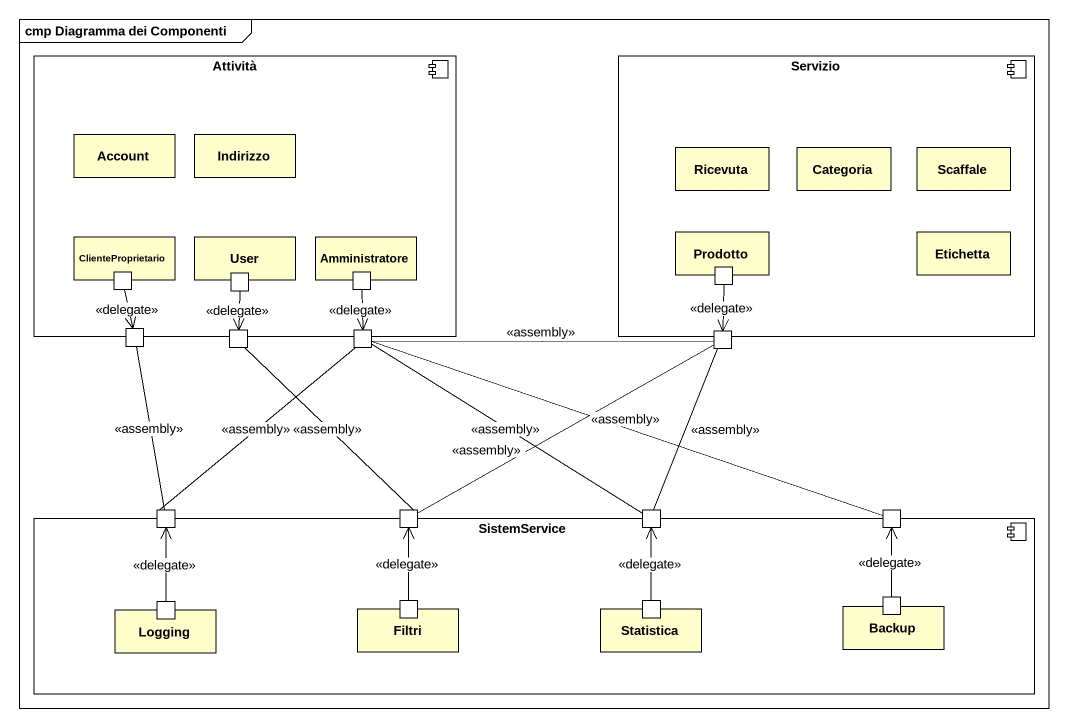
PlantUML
@startuml
mainframe cmp Diagramma dei Componenti
allowmixing
hide circle
hide empty members
component Attività {
  class Account
  class Indirizzo
  rectangle ClienteProprietario {
    port " " as port1
  }
  rectangle User {
    port " " as port2
  }
  rectangle Amministratore {
    port " " as port3
  }
  port " " as port5
  port " " as port6
  port " " as port7
}
component Servizio {
  class Ricevuta
  class Categoria
  class Scaffale
  rectangle Prodotto {
    port " " as port4
  }
  class Etichetta
  port " " as port8
}
component SistemService {
  port " " as port9
  port " " as port10
  port " " as port11
  port " " as port12
  rectangle Logging {
    port " " as port13
  }
  rectangle Filtri {
    port " " as port14
  }
  rectangle Statistica {
    port " " as port15
  }
  rectangle Backup {
    port " " as port16
  }
}
port1 --> port5 : <<delegate>>
port2 --> port6 : <<delegate>>
port3 --> port7 : <<delegate>>
port4 --> port8 : <<delegate>>
port8 -left- port7 : <<assembly>>
port8 -left- port10 : <<assembly>>
port8 -- port11 : <<assembly>>
port9 -up- port5 : <<assembly>>
port9 -up- port7 : <<assembly>>
port10 -up- port6 : <<assembly>>
port11 -up- port7 : <<assembly>>
port12 -left- port7 : <<assembly>>
port13 -up-> port9 : <<delegate>>
port14 -up-> port10 : <<delegate>>
port15 -up-> port11 : <<delegate>>
port16 -up-> port12 : <<delegate>>
@enduml
